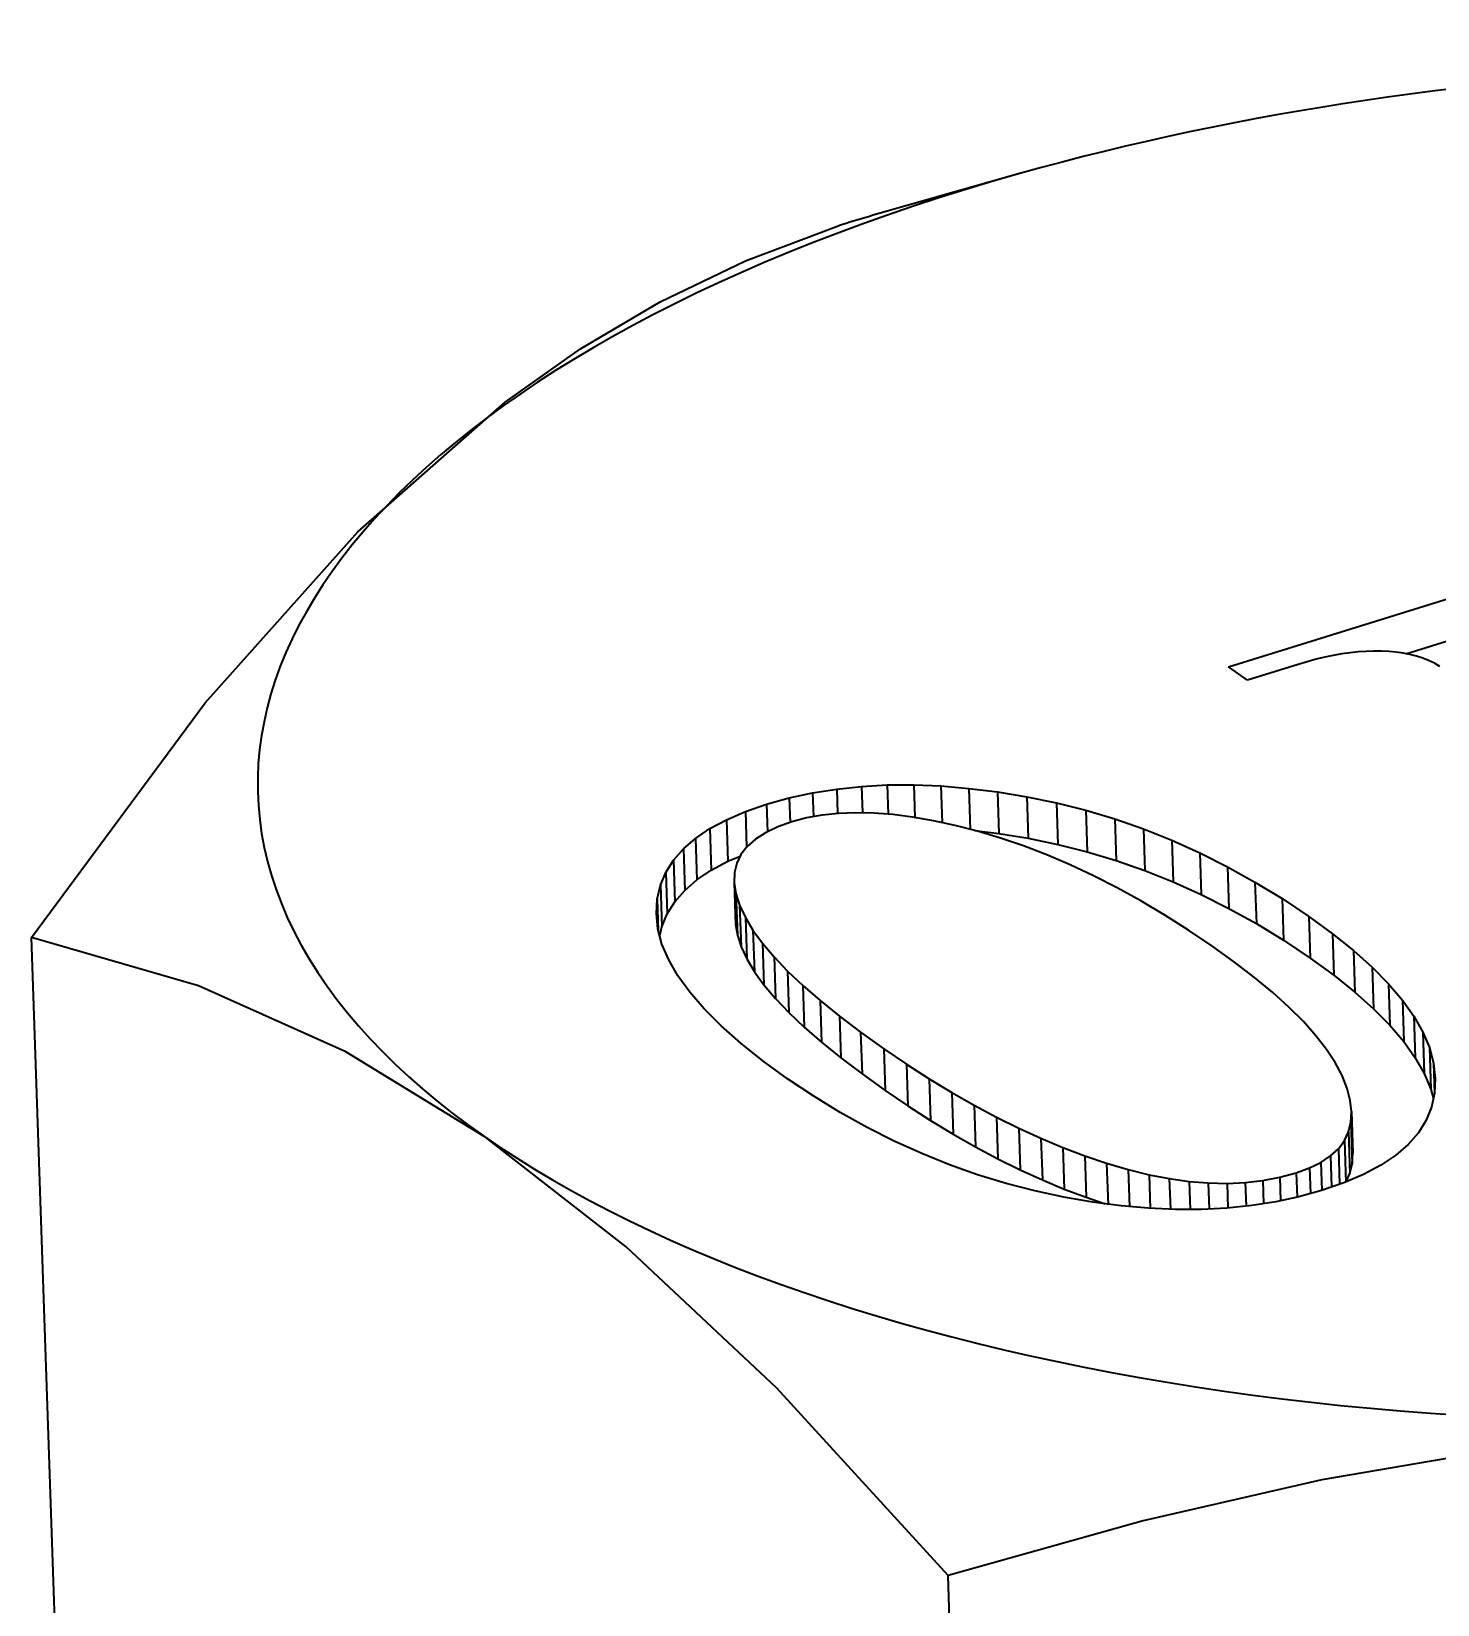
# Model space of a CAD drawing. Header units: millimetres. Extents: x 1333 to 129696, y -57210 to 105899.
# Drawn here: x 57151.803 to 57153.685, y 101171.622 to 101173.729 of the extents above; entities that cross this region are included whole.
import ezdxf

# ---------------------------------------------------------------- set-up
doc = ezdxf.new("R2010")
doc.units = ezdxf.units.MM
doc.header["$LTSCALE"] = 0.5

msp = doc.modelspace()

# ---------------------------------------------------------------- linework, layer by layer
at = {"color": 7, "lineweight": 35, "ltscale": 0.012206}
msp.add_line((57153.1275, 101173.5387), (57153.01, 101173.5056), dxfattribs=at)
at = {"color": 7, "lineweight": 35, "ltscale": 0.051804}
msp.add_line((57153.4055, 101172.8778), (57153.9001, 101173.0318), dxfattribs=at)
at = {"color": 7, "lineweight": 35, "ltscale": 0.014313}
msp.add_line((57153.6429, 101172.8955), (57153.7796, 101172.938), dxfattribs=at)
at = {"color": 7, "lineweight": 35, "ltscale": 0.001232}
msp.add_line((57153.5228, 101172.888), (57153.5109, 101172.8848), dxfattribs=at)
at = {"color": 7, "lineweight": 35, "ltscale": 0.001205}
msp.add_line((57153.5345, 101172.8908), (57153.5228, 101172.888), dxfattribs=at)
at = {"color": 7, "lineweight": 35, "ltscale": 0.001172}
msp.add_line((57153.5459, 101172.8931), (57153.5345, 101172.8908), dxfattribs=at)
at = {"color": 7, "lineweight": 35, "ltscale": 0.001146}
msp.add_line((57153.5572, 101172.8951), (57153.5459, 101172.8931), dxfattribs=at)
at = {"color": 7, "lineweight": 35, "ltscale": 0.001116}
msp.add_line((57153.5683, 101172.8967), (57153.5572, 101172.8951), dxfattribs=at)
at = {"color": 7, "lineweight": 35, "ltscale": 0.001099}
msp.add_line((57153.5792, 101172.8978), (57153.5683, 101172.8967), dxfattribs=at)
at = {"color": 7, "lineweight": 35, "ltscale": 0.001065}
msp.add_line((57153.5898, 101172.8986), (57153.5792, 101172.8978), dxfattribs=at)
at = {"color": 7, "lineweight": 35, "ltscale": 0.00105}
msp.add_line((57153.6003, 101172.899), (57153.5898, 101172.8986), dxfattribs=at)
at = {"color": 7, "lineweight": 35, "ltscale": 0.001025}
msp.add_line((57153.6106, 101172.8989), (57153.6003, 101172.899), dxfattribs=at)
at = {"color": 7, "lineweight": 35, "ltscale": 0.001002}
msp.add_line((57153.6206, 101172.8984), (57153.6106, 101172.8989), dxfattribs=at)
at = {"color": 7, "lineweight": 35, "ltscale": 0.00097484}
msp.add_line((57153.6303, 101172.8975), (57153.6206, 101172.8984), dxfattribs=at)
at = {"color": 7, "lineweight": 35, "ltscale": 0.000943882}
msp.add_line((57153.6396, 101172.8961), (57153.6303, 101172.8975), dxfattribs=at)
at = {"color": 7, "lineweight": 35, "ltscale": 0.000915558}
msp.add_line((57153.6486, 101172.8943), (57153.6396, 101172.8961), dxfattribs=at)
at = {"color": 7, "lineweight": 35, "ltscale": 0.00089583}
msp.add_line((57153.6573, 101172.892), (57153.6486, 101172.8943), dxfattribs=at)
at = {"color": 7, "lineweight": 35, "ltscale": 0.000873384}
msp.add_line((57153.6656, 101172.8893), (57153.6573, 101172.892), dxfattribs=at)
at = {"color": 7, "lineweight": 35, "ltscale": 0.000859968}
msp.add_line((57153.6736, 101172.8862), (57153.6656, 101172.8893), dxfattribs=at)
at = {"color": 7, "lineweight": 35, "ltscale": 0.003107}
msp.add_line((57153.431, 101172.8601), (57153.4055, 101172.8778), dxfattribs=at)
at = {"color": 7, "lineweight": 35, "ltscale": 0.007096}
msp.add_line((57153.4988, 101172.8812), (57153.431, 101172.8601), dxfattribs=at)
at = {"color": 7, "lineweight": 35, "ltscale": 0.001261}
msp.add_line((57153.5109, 101172.8848), (57153.4988, 101172.8812), dxfattribs=at)
at = {"color": 7, "lineweight": 35, "ltscale": 0.000843981}
msp.add_line((57153.6812, 101172.8826), (57153.6736, 101172.8862), dxfattribs=at)
at = {"color": 7, "lineweight": 35, "ltscale": 0.000831662}
msp.add_line((57153.6885, 101172.8785), (57153.6812, 101172.8826), dxfattribs=at)
at = {"color": 7, "lineweight": 35, "ltscale": 0.003435}
msp.add_line((57152.9145, 101172.7178), (57152.9488, 101172.7197), dxfattribs=at)
at = {"color": 7, "lineweight": 35, "ltscale": 0.003534}
msp.add_line((57152.9488, 101172.7197), (57152.9842, 101172.7198), dxfattribs=at)
at = {"color": 7, "lineweight": 35, "ltscale": 0.003925}
msp.add_line((57152.9488, 101172.7197), (57152.9502, 101172.6804), dxfattribs=at)
at = {"color": 7, "lineweight": 35, "ltscale": 0.003641}
msp.add_line((57152.9842, 101172.7198), (57153.0206, 101172.7184), dxfattribs=at)
at = {"color": 7, "lineweight": 35, "ltscale": 0.004379}
msp.add_line((57152.9842, 101172.7198), (57152.9857, 101172.6761), dxfattribs=at)
at = {"color": 7, "lineweight": 35, "ltscale": 0.003149}
msp.add_line((57152.7872, 101172.6939), (57152.8176, 101172.7024), dxfattribs=at)
at = {"color": 7, "lineweight": 35, "ltscale": 0.003204}
msp.add_line((57152.8176, 101172.7024), (57152.8489, 101172.7092), dxfattribs=at)
at = {"color": 7, "lineweight": 35, "ltscale": 0.003302}
msp.add_line((57152.8176, 101172.7024), (57152.8187, 101172.6694), dxfattribs=at)
at = {"color": 7, "lineweight": 35, "ltscale": 0.003275}
msp.add_line((57152.8489, 101172.7092), (57152.8812, 101172.7143), dxfattribs=at)
at = {"color": 7, "lineweight": 35, "ltscale": 0.003205}
msp.add_line((57152.8489, 101172.7092), (57152.85, 101172.6772), dxfattribs=at)
at = {"color": 7, "lineweight": 35, "ltscale": 0.003351}
msp.add_line((57152.8812, 101172.7143), (57152.9145, 101172.7178), dxfattribs=at)
at = {"color": 7, "lineweight": 35, "ltscale": 0.003289}
msp.add_line((57152.8812, 101172.7143), (57152.8823, 101172.6815), dxfattribs=at)
at = {"color": 7, "lineweight": 35, "ltscale": 0.003558}
msp.add_line((57152.9145, 101172.7178), (57152.9158, 101172.6823), dxfattribs=at)
at = {"color": 7, "lineweight": 35, "ltscale": 0.003748}
msp.add_line((57153.0206, 101172.7184), (57153.0579, 101172.7152), dxfattribs=at)
at = {"color": 7, "lineweight": 35, "ltscale": 0.004917}
msp.add_line((57153.0206, 101172.7184), (57153.0222, 101172.6692), dxfattribs=at)
at = {"color": 7, "lineweight": 35, "ltscale": 0.003863}
msp.add_line((57153.0579, 101172.7152), (57153.0962, 101172.7104), dxfattribs=at)
at = {"color": 7, "lineweight": 35, "ltscale": 0.005573}
for p, q in [((57153.0579, 101172.7152), (57153.0598, 101172.6595)), ((57153.1752, 101172.6959), (57153.1772, 101172.6402)), ((57153.2145, 101172.686), (57153.2164, 101172.6303)), ((57152.7114, 101172.6613), (57152.7132, 101172.6056)), ((57152.7336, 101172.6732), (57152.7355, 101172.6175)), ((57153.2533, 101172.6743), (57153.2552, 101172.6186)), ((57153.2917, 101172.6609), (57153.2936, 101172.6052)), ((57152.6921, 101172.6482), (57152.694, 101172.5925)), ((57153.3296, 101172.6457), (57153.3316, 101172.59)), ((57152.6626, 101172.619), (57152.6645, 101172.5633)), ((57152.6758, 101172.6341), (57152.6777, 101172.5784)), ((57153.3672, 101172.6288), (57153.3691, 101172.5731)), ((57152.6523, 101172.6027), (57152.6542, 101172.547)), ((57153.4043, 101172.6101), (57153.4062, 101172.5544)), ((57152.6451, 101172.5854), (57152.647, 101172.5297)), ((57152.7438, 101172.5887), (57152.7458, 101172.533)), ((57152.7461, 101172.5742), (57152.7481, 101172.5185)), ((57153.441, 101172.5897), (57153.443, 101172.534)), ((57152.7511, 101172.5587), (57152.753, 101172.503)), ((57153.4773, 101172.5675), (57153.4792, 101172.5118)), ((57152.7588, 101172.5424), (57152.7607, 101172.4867)), ((57153.5132, 101172.5436), (57153.5151, 101172.4879)), ((57152.769, 101172.5254), (57152.7709, 101172.4697)), ((57153.5447, 101172.5206), (57153.5466, 101172.4649)), ((57152.7818, 101172.5078), (57152.7837, 101172.4521)), ((57152.7972, 101172.4895), (57152.7991, 101172.4338)), ((57153.598, 101172.4756), (57153.5999, 101172.42)), ((57152.8357, 101172.4511), (57152.8377, 101172.3954)), ((57153.6198, 101172.4536), (57153.6217, 101172.3979)), ((57152.8589, 101172.4309), (57152.8609, 101172.3752)), ((57152.8848, 101172.41), (57152.8866, 101172.3543)), ((57153.6537, 101172.4102), (57153.6556, 101172.3545)), ((57152.9131, 101172.3885), (57152.915, 101172.3328)), ((57153.6745, 101172.368), (57153.6764, 101172.3123)), ((57152.9746, 101172.3457), (57152.9765, 101172.29)), ((57153.0049, 101172.3262), (57153.0068, 101172.2705)), ((57153.0351, 101172.3079), (57153.037, 101172.2522)), ((57153.0652, 101172.2908), (57153.0671, 101172.2352)), ((57153.0951, 101172.2749), (57153.097, 101172.2192)), ((57153.1249, 101172.2602), (57153.1268, 101172.2045)), ((57153.5695, 101172.2682), (57153.5714, 101172.2126)), ((57153.1545, 101172.2467), (57153.1564, 101172.191)), ((57153.5608, 101172.2435), (57153.5627, 101172.1878)), ((57153.5663, 101172.2553), (57153.5682, 101172.1996)), ((57153.1839, 101172.2344), (57153.1858, 101172.1787)), ((57153.2133, 101172.2233), (57153.2152, 101172.1676)), ((57153.2424, 101172.2133), (57153.2444, 101172.1577))]:
    msp.add_line(p, q, dxfattribs=at)
at = {"color": 7, "lineweight": 35, "ltscale": 0.003989}
for p, q in [((57153.0962, 101172.7104), (57153.1356, 101172.704)), ((57153.0981, 101172.6548), (57153.1375, 101172.6483))]:
    msp.add_line(p, q, dxfattribs=at)
at = {"color": 7, "lineweight": 35, "ltscale": 0.005572}
for p, q in [((57153.0962, 101172.7104), (57153.0981, 101172.6548)), ((57153.1356, 101172.704), (57153.1375, 101172.6483)), ((57153.573, 101172.498), (57153.5749, 101172.4423)), ((57152.8152, 101172.4706), (57152.8171, 101172.4149)), ((57153.6384, 101172.4317), (57153.6402, 101172.3761)), ((57153.6658, 101172.3889), (57153.6677, 101172.3333)), ((57152.9441, 101172.3664), (57152.946, 101172.3107)), ((57153.5702, 101172.2823), (57153.5721, 101172.2266))]:
    msp.add_line(p, q, dxfattribs=at)
at = {"color": 7, "lineweight": 35, "ltscale": 0.004044}
msp.add_line((57153.1356, 101172.704), (57153.1752, 101172.6959), dxfattribs=at)
at = {"color": 7, "lineweight": 35, "ltscale": 0.002751}
msp.add_line((57152.7336, 101172.6732), (57152.7589, 101172.6841), dxfattribs=at)
at = {"color": 7, "lineweight": 35, "ltscale": 0.002997}
msp.add_line((57152.7589, 101172.6841), (57152.7872, 101172.6939), dxfattribs=at)
at = {"color": 7, "lineweight": 35, "ltscale": 0.004774}
msp.add_line((57152.7589, 101172.6841), (57152.7605, 101172.6364), dxfattribs=at)
at = {"color": 7, "lineweight": 35, "ltscale": 0.0037}
msp.add_line((57152.7872, 101172.6939), (57152.7885, 101172.657), dxfattribs=at)
at = {"color": 7, "lineweight": 35, "ltscale": 0.002109}
msp.add_line((57152.8615, 101172.6792), (57152.8407, 101172.6755), dxfattribs=at)
at = {"color": 7, "lineweight": 35, "ltscale": 0.002203}
msp.add_line((57152.8834, 101172.6816), (57152.8615, 101172.6792), dxfattribs=at)
at = {"color": 7, "lineweight": 35, "ltscale": 0.002309}
msp.add_line((57152.9065, 101172.6825), (57152.8834, 101172.6816), dxfattribs=at)
at = {"color": 7, "lineweight": 35, "ltscale": 0.002424}
msp.add_line((57152.9307, 101172.6819), (57152.9065, 101172.6825), dxfattribs=at)
at = {"color": 7, "lineweight": 35, "ltscale": 0.002553}
msp.add_line((57152.9562, 101172.68), (57152.9307, 101172.6819), dxfattribs=at)
at = {"color": 7, "lineweight": 35, "ltscale": 0.002683}
msp.add_line((57152.9828, 101172.6766), (57152.9562, 101172.68), dxfattribs=at)
at = {"color": 7, "lineweight": 35, "ltscale": 0.004047}
msp.add_line((57153.1752, 101172.6959), (57153.2145, 101172.686), dxfattribs=at)
at = {"color": 7, "lineweight": 35, "ltscale": 0.004053}
for p, q in [((57153.2145, 101172.686), (57153.2533, 101172.6743)), ((57153.2164, 101172.6303), (57153.2552, 101172.6186))]:
    msp.add_line(p, q, dxfattribs=at)
at = {"color": 7, "lineweight": 35, "ltscale": 0.002328}
for p, q in [((57152.6921, 101172.6482), (57152.7114, 101172.6613)), ((57152.694, 101172.5925), (57152.7132, 101172.6056))]:
    msp.add_line(p, q, dxfattribs=at)
at = {"color": 7, "lineweight": 35, "ltscale": 0.002529}
for p, q in [((57152.7114, 101172.6613), (57152.7336, 101172.6732)), ((57152.7132, 101172.6056), (57152.7355, 101172.6175))]:
    msp.add_line(p, q, dxfattribs=at)
at = {"color": 7, "lineweight": 35, "ltscale": 0.001806}
msp.add_line((57152.8022, 101172.6635), (57152.7859, 101172.6557), dxfattribs=at)
at = {"color": 7, "lineweight": 35, "ltscale": 0.002022}
msp.add_line((57152.8212, 101172.6703), (57152.8022, 101172.6635), dxfattribs=at)
at = {"color": 7, "lineweight": 35, "ltscale": 0.002021}
msp.add_line((57152.8407, 101172.6755), (57152.8212, 101172.6703), dxfattribs=at)
at = {"color": 7, "lineweight": 35, "ltscale": 0.002819}
msp.add_line((57153.0105, 101172.6717), (57152.9828, 101172.6766), dxfattribs=at)
at = {"color": 7, "lineweight": 35, "ltscale": 0.00296}
msp.add_line((57153.0395, 101172.6655), (57153.0105, 101172.6717), dxfattribs=at)
at = {"color": 7, "lineweight": 35, "ltscale": 0.003111}
msp.add_line((57153.0696, 101172.6578), (57153.0395, 101172.6655), dxfattribs=at)
at = {"color": 7, "lineweight": 35, "ltscale": 0.003266}
for p, q in [((57153.0657, 101172.6588), (57153.0981, 101172.6548)), ((57153.4964, 101172.2004), (57153.4975, 101172.1678))]:
    msp.add_line(p, q, dxfattribs=at)
at = {"color": 7, "lineweight": 35, "ltscale": 0.003208}
msp.add_line((57153.1004, 101172.6487), (57153.0696, 101172.6578), dxfattribs=at)
at = {"color": 7, "lineweight": 35, "ltscale": 0.004067}
for p, q in [((57153.2533, 101172.6743), (57153.2917, 101172.6609)), ((57153.2552, 101172.6186), (57153.2936, 101172.6052))]:
    msp.add_line(p, q, dxfattribs=at)
at = {"color": 7, "lineweight": 35, "ltscale": 0.004088}
for p, q in [((57153.2917, 101172.6609), (57153.3296, 101172.6457)), ((57152.8154, 101172.3263), (57152.7823, 101172.3503))]:
    msp.add_line(p, q, dxfattribs=at)
at = {"color": 7, "lineweight": 35, "ltscale": 0.002151}
for p, q in [((57152.6758, 101172.6341), (57152.6921, 101172.6482)), ((57152.6777, 101172.5784), (57152.694, 101172.5925))]:
    msp.add_line(p, q, dxfattribs=at)
at = {"color": 7, "lineweight": 35, "ltscale": 0.001356}
msp.add_line((57152.7612, 101172.6373), (57152.7529, 101172.6266), dxfattribs=at)
at = {"color": 7, "lineweight": 35, "ltscale": 0.001466}
msp.add_line((57152.7722, 101172.647), (57152.7612, 101172.6373), dxfattribs=at)
at = {"color": 7, "lineweight": 35, "ltscale": 0.001623}
msp.add_line((57152.7859, 101172.6557), (57152.7722, 101172.647), dxfattribs=at)
at = {"color": 7, "lineweight": 35, "ltscale": 0.003268}
msp.add_line((57153.1313, 101172.6382), (57153.1004, 101172.6487), dxfattribs=at)
at = {"color": 7, "lineweight": 35, "ltscale": 0.003327}
msp.add_line((57153.1624, 101172.6263), (57153.1313, 101172.6382), dxfattribs=at)
at = {"color": 7, "lineweight": 35, "ltscale": 0.00405}
msp.add_line((57153.1375, 101172.6483), (57153.1772, 101172.6402), dxfattribs=at)
at = {"color": 7, "lineweight": 35, "ltscale": 0.004041}
for p, q in [((57153.1772, 101172.6402), (57153.2164, 101172.6303)), ((57152.9949, 101172.2261), (57152.9581, 101172.2428))]:
    msp.add_line(p, q, dxfattribs=at)
at = {"color": 7, "lineweight": 35, "ltscale": 0.004123}
msp.add_line((57153.3296, 101172.6457), (57153.3672, 101172.6288), dxfattribs=at)
at = {"color": 7, "lineweight": 35, "ltscale": 0.001922}
for p, q in [((57152.6523, 101172.6027), (57152.6626, 101172.619)), ((57152.6542, 101172.547), (57152.6645, 101172.5633))]:
    msp.add_line(p, q, dxfattribs=at)
at = {"color": 7, "lineweight": 35, "ltscale": 0.002014}
for p, q in [((57152.6626, 101172.619), (57152.6758, 101172.6341)), ((57152.6645, 101172.5633), (57152.6777, 101172.5784))]:
    msp.add_line(p, q, dxfattribs=at)
at = {"color": 7, "lineweight": 35, "ltscale": 0.001781}
msp.add_line((57152.7355, 101172.6175), (57152.7519, 101172.6246), dxfattribs=at)
at = {"color": 7, "lineweight": 35, "ltscale": 0.001296}
msp.add_line((57152.7472, 101172.6149), (57152.7442, 101172.6023), dxfattribs=at)
at = {"color": 7, "lineweight": 35, "ltscale": 0.001295}
msp.add_line((57152.7529, 101172.6266), (57152.7472, 101172.6149), dxfattribs=at)
at = {"color": 7, "lineweight": 35, "ltscale": 0.003397}
msp.add_line((57153.1937, 101172.6129), (57153.1624, 101172.6263), dxfattribs=at)
at = {"color": 7, "lineweight": 35, "ltscale": 0.004154}
for p, q in [((57153.3672, 101172.6288), (57153.4043, 101172.6101)), ((57153.3691, 101172.5731), (57153.4062, 101172.5544))]:
    msp.add_line(p, q, dxfattribs=at)
at = {"color": 7, "lineweight": 35, "ltscale": 0.001876}
for p, q in [((57152.6451, 101172.5854), (57152.6523, 101172.6027)), ((57152.647, 101172.5297), (57152.6542, 101172.547))]:
    msp.add_line(p, q, dxfattribs=at)
at = {"color": 7, "lineweight": 35, "ltscale": 0.001359}
msp.add_line((57152.7442, 101172.6023), (57152.7438, 101172.5887), dxfattribs=at)
at = {"color": 7, "lineweight": 35, "ltscale": 0.003471}
msp.add_line((57153.2251, 101172.5982), (57153.1937, 101172.6129), dxfattribs=at)
at = {"color": 7, "lineweight": 35, "ltscale": 0.003544}
msp.add_line((57153.2566, 101172.5821), (57153.2251, 101172.5982), dxfattribs=at)
at = {"color": 7, "lineweight": 35, "ltscale": 0.004094}
msp.add_line((57153.2936, 101172.6052), (57153.3316, 101172.59), dxfattribs=at)
at = {"color": 7, "lineweight": 35, "ltscale": 0.004199}
msp.add_line((57153.4043, 101172.6101), (57153.441, 101172.5897), dxfattribs=at)
at = {"color": 7, "lineweight": 35, "ltscale": 0.001887}
msp.add_line((57152.6409, 101172.567), (57152.6451, 101172.5854), dxfattribs=at)
at = {"color": 7, "lineweight": 35, "ltscale": 0.001473}
for p, q in [((57152.7438, 101172.5887), (57152.7461, 101172.5742)), ((57152.7458, 101172.533), (57152.7481, 101172.5185))]:
    msp.add_line(p, q, dxfattribs=at)
at = {"color": 7, "lineweight": 35, "ltscale": 0.001631}
msp.add_line((57152.7461, 101172.5742), (57152.7511, 101172.5587), dxfattribs=at)
at = {"color": 7, "lineweight": 35, "ltscale": 0.003626}
msp.add_line((57153.2884, 101172.5645), (57153.2566, 101172.5821), dxfattribs=at)
at = {"color": 7, "lineweight": 35, "ltscale": 0.004117}
msp.add_line((57153.3316, 101172.59), (57153.3691, 101172.5731), dxfattribs=at)
at = {"color": 7, "lineweight": 35, "ltscale": 0.004256}
msp.add_line((57153.441, 101172.5897), (57153.4773, 101172.5675), dxfattribs=at)
at = {"color": 7, "lineweight": 35, "ltscale": 0.001952}
msp.add_line((57152.6397, 101172.5475), (57152.6409, 101172.567), dxfattribs=at)
at = {"color": 7, "lineweight": 35, "ltscale": 0.004195}
msp.add_line((57152.6409, 101172.567), (57152.6423, 101172.5251), dxfattribs=at)
at = {"color": 7, "lineweight": 35, "ltscale": 0.001801}
for p, q in [((57152.7511, 101172.5587), (57152.7588, 101172.5424)), ((57152.753, 101172.503), (57152.7607, 101172.4867))]:
    msp.add_line(p, q, dxfattribs=at)
at = {"color": 7, "lineweight": 35, "ltscale": 0.003712}
msp.add_line((57153.3203, 101172.5456), (57153.2884, 101172.5645), dxfattribs=at)
at = {"color": 7, "lineweight": 35, "ltscale": 0.004205}
msp.add_line((57153.4062, 101172.5544), (57153.443, 101172.534), dxfattribs=at)
at = {"color": 7, "lineweight": 35, "ltscale": 0.004314}
for p, q in [((57153.4773, 101172.5675), (57153.5132, 101172.5436)), ((57153.4792, 101172.5118), (57153.5151, 101172.4879))]:
    msp.add_line(p, q, dxfattribs=at)
at = {"color": 7, "lineweight": 35, "ltscale": 0.002032}
msp.add_line((57152.6418, 101172.5273), (57152.6397, 101172.5475), dxfattribs=at)
at = {"color": 7, "lineweight": 35, "ltscale": 0.001227}
msp.add_line((57152.6443, 101172.5177), (57152.647, 101172.5297), dxfattribs=at)
at = {"color": 7, "lineweight": 35, "ltscale": 0.001979}
for p, q in [((57152.7588, 101172.5424), (57152.769, 101172.5254)), ((57152.7607, 101172.4867), (57152.7709, 101172.4697)), ((57153.6825, 101172.3268), (57153.6816, 101172.307))]:
    msp.add_line(p, q, dxfattribs=at)
at = {"color": 7, "lineweight": 35, "ltscale": 0.003791}
for p, q in [((57153.3523, 101172.5252), (57153.3203, 101172.5456)), ((57152.7823, 101172.3503), (57152.7526, 101172.3739))]:
    msp.add_line(p, q, dxfattribs=at)
at = {"color": 7, "lineweight": 35, "ltscale": 0.00425}
msp.add_line((57153.443, 101172.534), (57153.4792, 101172.5118), dxfattribs=at)
at = {"color": 7, "lineweight": 35, "ltscale": 0.003895}
for p, q in [((57153.5132, 101172.5436), (57153.5447, 101172.5206)), ((57153.5151, 101172.4879), (57153.5466, 101172.4649))]:
    msp.add_line(p, q, dxfattribs=at)
at = {"color": 7, "lineweight": 35, "ltscale": 0.113326}
for p, q in [((57151.8419, 101171.3827), (57151.8031, 101172.5153)), ((57153.069, 101170.5287), (57153.0302, 101171.6613))]:
    msp.add_line(p, q, dxfattribs=at)
at = {"color": 7, "lineweight": 35, "ltscale": 0.002135}
msp.add_line((57152.6472, 101172.5067), (57152.6418, 101172.5273), dxfattribs=at)
at = {"color": 7, "lineweight": 35, "ltscale": 0.001629}
msp.add_line((57152.7481, 101172.5185), (57152.753, 101172.503), dxfattribs=at)
at = {"color": 7, "lineweight": 35, "ltscale": 0.002178}
for p, q in [((57152.769, 101172.5254), (57152.7818, 101172.5078)), ((57152.7709, 101172.4697), (57152.7837, 101172.4521))]:
    msp.add_line(p, q, dxfattribs=at)
at = {"color": 7, "lineweight": 35, "ltscale": 0.003888}
msp.add_line((57153.3845, 101172.5035), (57153.3523, 101172.5252), dxfattribs=at)
at = {"color": 7, "lineweight": 35, "ltscale": 0.003621}
for p, q in [((57153.5447, 101172.5206), (57153.573, 101172.498)), ((57153.5466, 101172.4649), (57153.5749, 101172.4423))]:
    msp.add_line(p, q, dxfattribs=at)
at = {"color": 7, "lineweight": 35, "ltscale": 0.002289}
msp.add_line((57152.6562, 101172.4856), (57152.6472, 101172.5067), dxfattribs=at)
at = {"color": 7, "lineweight": 35, "ltscale": 0.002388}
for p, q in [((57152.7818, 101172.5078), (57152.7972, 101172.4895)), ((57152.7837, 101172.4521), (57152.7991, 101172.4338))]:
    msp.add_line(p, q, dxfattribs=at)
at = {"color": 7, "lineweight": 35, "ltscale": 0.002611}
msp.add_line((57152.7972, 101172.4895), (57152.8152, 101172.4706), dxfattribs=at)
at = {"color": 7, "lineweight": 35, "ltscale": 0.003607}
msp.add_line((57153.4138, 101172.4824), (57153.3845, 101172.5035), dxfattribs=at)
at = {"color": 7, "lineweight": 35, "ltscale": 0.003355}
msp.add_line((57153.573, 101172.498), (57153.598, 101172.4756), dxfattribs=at)
at = {"color": 7, "lineweight": 35, "ltscale": 0.00248}
msp.add_line((57152.6686, 101172.4641), (57152.6562, 101172.4856), dxfattribs=at)
at = {"color": 7, "lineweight": 35, "ltscale": 0.002838}
msp.add_line((57152.8152, 101172.4706), (57152.8357, 101172.4511), dxfattribs=at)
at = {"color": 7, "lineweight": 35, "ltscale": 0.003379}
msp.add_line((57153.4406, 101172.4618), (57153.4138, 101172.4824), dxfattribs=at)
at = {"color": 7, "lineweight": 35, "ltscale": 0.003103}
for p, q in [((57153.598, 101172.4756), (57153.6198, 101172.4536)), ((57153.5999, 101172.42), (57153.6217, 101172.3979))]:
    msp.add_line(p, q, dxfattribs=at)
at = {"color": 7, "lineweight": 35, "ltscale": 0.002702}
msp.add_line((57152.6844, 101172.4422), (57152.6686, 101172.4641), dxfattribs=at)
at = {"color": 7, "lineweight": 35, "ltscale": 0.003075}
for p, q in [((57152.8357, 101172.4511), (57152.8589, 101172.4309)), ((57152.8377, 101172.3954), (57152.8609, 101172.3752))]:
    msp.add_line(p, q, dxfattribs=at)
at = {"color": 7, "lineweight": 35, "ltscale": 0.003156}
msp.add_line((57153.4649, 101172.4417), (57153.4406, 101172.4618), dxfattribs=at)
at = {"color": 7, "lineweight": 35, "ltscale": 0.002864}
msp.add_line((57153.6198, 101172.4536), (57153.6384, 101172.4317), dxfattribs=at)
at = {"color": 7, "lineweight": 35, "ltscale": 0.002951}
msp.add_line((57152.7037, 101172.4199), (57152.6844, 101172.4422), dxfattribs=at)
at = {"color": 7, "lineweight": 35, "ltscale": 0.00261}
msp.add_line((57152.7991, 101172.4338), (57152.8171, 101172.4149), dxfattribs=at)
at = {"color": 7, "lineweight": 35, "ltscale": 0.003319}
msp.add_line((57152.8589, 101172.4309), (57152.8848, 101172.41), dxfattribs=at)
at = {"color": 7, "lineweight": 35, "ltscale": 0.002931}
msp.add_line((57153.4866, 101172.422), (57153.4649, 101172.4417), dxfattribs=at)
at = {"color": 7, "lineweight": 35, "ltscale": 0.003356}
msp.add_line((57153.5749, 101172.4423), (57153.5999, 101172.42), dxfattribs=at)
at = {"color": 7, "lineweight": 35, "ltscale": 0.002642}
msp.add_line((57153.6384, 101172.4317), (57153.6537, 101172.4102), dxfattribs=at)
at = {"color": 7, "lineweight": 35, "ltscale": 0.003219}
msp.add_line((57152.7264, 101172.3971), (57152.7037, 101172.4199), dxfattribs=at)
at = {"color": 7, "lineweight": 35, "ltscale": 0.002842}
msp.add_line((57152.8171, 101172.4149), (57152.8377, 101172.3954), dxfattribs=at)
at = {"color": 7, "lineweight": 35, "ltscale": 0.00356}
for p, q in [((57152.8848, 101172.41), (57152.9131, 101172.3885)), ((57152.8866, 101172.3543), (57152.915, 101172.3328))]:
    msp.add_line(p, q, dxfattribs=at)
at = {"color": 7, "lineweight": 35, "ltscale": 0.002723}
msp.add_line((57153.5059, 101172.4028), (57153.4866, 101172.422), dxfattribs=at)
at = {"color": 7, "lineweight": 35, "ltscale": 0.002446}
for p, q in [((57153.6537, 101172.4102), (57153.6658, 101172.3889)), ((57153.6556, 101172.3545), (57153.6677, 101172.3333))]:
    msp.add_line(p, q, dxfattribs=at)
at = {"color": 7, "lineweight": 35, "ltscale": 0.003496}
msp.add_line((57152.7526, 101172.3739), (57152.7264, 101172.3971), dxfattribs=at)
at = {"color": 7, "lineweight": 35, "ltscale": 0.003805}
for p, q in [((57152.9131, 101172.3885), (57152.9441, 101172.3664)), ((57152.915, 101172.3328), (57152.946, 101172.3107))]:
    msp.add_line(p, q, dxfattribs=at)
at = {"color": 7, "lineweight": 35, "ltscale": 0.00251}
msp.add_line((57153.5226, 101172.384), (57153.5059, 101172.4028), dxfattribs=at)
at = {"color": 7, "lineweight": 35, "ltscale": 0.002318}
msp.add_line((57153.5368, 101172.3657), (57153.5226, 101172.384), dxfattribs=at)
at = {"color": 7, "lineweight": 35, "ltscale": 0.002863}
msp.add_line((57153.6217, 101172.3979), (57153.6402, 101172.3761), dxfattribs=at)
at = {"color": 7, "lineweight": 35, "ltscale": 0.002275}
for p, q in [((57153.6658, 101172.3889), (57153.6745, 101172.368)), ((57153.6677, 101172.3333), (57153.6764, 101172.3123))]:
    msp.add_line(p, q, dxfattribs=at)
at = {"color": 7, "lineweight": 35, "ltscale": 0.003314}
msp.add_line((57152.8609, 101172.3752), (57152.8866, 101172.3543), dxfattribs=at)
at = {"color": 7, "lineweight": 35, "ltscale": 0.003686}
msp.add_line((57152.9441, 101172.3664), (57152.9746, 101172.3457), dxfattribs=at)
at = {"color": 7, "lineweight": 35, "ltscale": 0.002132}
msp.add_line((57153.5484, 101172.3479), (57153.5368, 101172.3657), dxfattribs=at)
at = {"color": 7, "lineweight": 35, "ltscale": 0.002643}
msp.add_line((57153.6402, 101172.3761), (57153.6556, 101172.3545), dxfattribs=at)
at = {"color": 7, "lineweight": 35, "ltscale": 0.002147}
msp.add_line((57153.6745, 101172.368), (57153.6802, 101172.3472), dxfattribs=at)
at = {"color": 7, "lineweight": 35, "ltscale": 0.003605}
for p, q in [((57152.9746, 101172.3457), (57153.0049, 101172.3262)), ((57152.9765, 101172.29), (57153.0068, 101172.2705))]:
    msp.add_line(p, q, dxfattribs=at)
at = {"color": 7, "lineweight": 35, "ltscale": 0.001969}
msp.add_line((57153.5577, 101172.3305), (57153.5484, 101172.3479), dxfattribs=at)
at = {"color": 7, "lineweight": 35, "ltscale": 0.002056}
msp.add_line((57153.6802, 101172.3472), (57153.6825, 101172.3268), dxfattribs=at)
at = {"color": 7, "lineweight": 35, "ltscale": 0.004072}
msp.add_line((57153.6802, 101172.3472), (57153.6816, 101172.3065), dxfattribs=at)
at = {"color": 7, "lineweight": 35, "ltscale": 0.004213}
msp.add_line((57152.8504, 101172.3029), (57152.8154, 101172.3263), dxfattribs=at)
at = {"color": 7, "lineweight": 35, "ltscale": 0.003532}
for p, q in [((57153.0049, 101172.3262), (57153.0351, 101172.3079)), ((57153.0068, 101172.2705), (57153.037, 101172.2522))]:
    msp.add_line(p, q, dxfattribs=at)
at = {"color": 7, "lineweight": 35, "ltscale": 0.00182}
msp.add_line((57153.5643, 101172.3135), (57153.5577, 101172.3305), dxfattribs=at)
at = {"color": 7, "lineweight": 35, "ltscale": 0.004158}
msp.add_line((57152.8859, 101172.2812), (57152.8504, 101172.3029), dxfattribs=at)
at = {"color": 7, "lineweight": 35, "ltscale": 0.003687}
msp.add_line((57152.946, 101172.3107), (57152.9765, 101172.29), dxfattribs=at)
at = {"color": 7, "lineweight": 35, "ltscale": 0.003455}
msp.add_line((57153.0351, 101172.3079), (57153.0652, 101172.2908), dxfattribs=at)
at = {"color": 7, "lineweight": 35, "ltscale": 0.00167}
msp.add_line((57153.5685, 101172.2974), (57153.5643, 101172.3135), dxfattribs=at)
at = {"color": 7, "lineweight": 35, "ltscale": 0.001345}
msp.add_line((57153.6764, 101172.3123), (57153.68, 101172.2993), dxfattribs=at)
at = {"color": 7, "lineweight": 35, "ltscale": 0.001914}
msp.add_line((57153.6816, 101172.307), (57153.6776, 101172.2883), dxfattribs=at)
at = {"color": 7, "lineweight": 35, "ltscale": 0.004116}
msp.add_line((57152.9218, 101172.2612), (57152.8859, 101172.2812), dxfattribs=at)
at = {"color": 7, "lineweight": 35, "ltscale": 0.003387}
for p, q in [((57153.0652, 101172.2908), (57153.0951, 101172.2749)), ((57153.0671, 101172.2352), (57153.097, 101172.2192))]:
    msp.add_line(p, q, dxfattribs=at)
at = {"color": 7, "lineweight": 35, "ltscale": 0.001519}
msp.add_line((57153.5702, 101172.2823), (57153.5685, 101172.2974), dxfattribs=at)
at = {"color": 7, "lineweight": 35, "ltscale": 0.001402}
msp.add_line((57153.5695, 101172.2682), (57153.5702, 101172.2823), dxfattribs=at)
at = {"color": 7, "lineweight": 35, "ltscale": 0.001909}
msp.add_line((57153.6776, 101172.2883), (57153.6703, 101172.2707), dxfattribs=at)
at = {"color": 7, "lineweight": 35, "ltscale": 0.00407}
msp.add_line((57152.9581, 101172.2428), (57152.9218, 101172.2612), dxfattribs=at)
at = {"color": 7, "lineweight": 35, "ltscale": 0.003322}
msp.add_line((57153.0951, 101172.2749), (57153.1249, 101172.2602), dxfattribs=at)
at = {"color": 7, "lineweight": 35, "ltscale": 0.003254}
for p, q in [((57153.1249, 101172.2602), (57153.1545, 101172.2467)), ((57153.1268, 101172.2045), (57153.1564, 101172.191))]:
    msp.add_line(p, q, dxfattribs=at)
at = {"color": 7, "lineweight": 35, "ltscale": 0.001332}
for p, q in [((57153.5663, 101172.2553), (57153.5695, 101172.2682)), ((57153.5682, 101172.1996), (57153.5714, 101172.2126))]:
    msp.add_line(p, q, dxfattribs=at)
at = {"color": 7, "lineweight": 35, "ltscale": 0.00196}
msp.add_line((57153.6703, 101172.2707), (57153.6599, 101172.2541), dxfattribs=at)
at = {"color": 7, "lineweight": 35, "ltscale": 0.00346}
msp.add_line((57153.037, 101172.2522), (57153.0671, 101172.2352), dxfattribs=at)
at = {"color": 7, "lineweight": 35, "ltscale": 0.003195}
for p, q in [((57153.1545, 101172.2467), (57153.1839, 101172.2344)), ((57153.1564, 101172.191), (57153.1858, 101172.1787))]:
    msp.add_line(p, q, dxfattribs=at)
at = {"color": 7, "lineweight": 35, "ltscale": 0.001342}
msp.add_line((57153.5528, 101172.2327), (57153.5608, 101172.2435), dxfattribs=at)
at = {"color": 7, "lineweight": 35, "ltscale": 0.001309}
for p, q in [((57153.5608, 101172.2435), (57153.5663, 101172.2553)), ((57153.5627, 101172.1878), (57153.5682, 101172.1996))]:
    msp.add_line(p, q, dxfattribs=at)
at = {"color": 7, "lineweight": 35, "ltscale": 0.002216}
msp.add_line((57153.6463, 101172.2385), (57153.6295, 101172.2241), dxfattribs=at)
at = {"color": 7, "lineweight": 35, "ltscale": 0.002065}
msp.add_line((57153.6599, 101172.2541), (57153.6463, 101172.2385), dxfattribs=at)
at = {"color": 7, "lineweight": 35, "ltscale": 0.004009}
msp.add_line((57153.0321, 101172.2111), (57152.9949, 101172.2261), dxfattribs=at)
at = {"color": 7, "lineweight": 35, "ltscale": 0.003316}
msp.add_line((57153.097, 101172.2192), (57153.1268, 101172.2045), dxfattribs=at)
at = {"color": 7, "lineweight": 35, "ltscale": 0.00314}
for p, q in [((57153.1839, 101172.2344), (57153.2133, 101172.2233)), ((57153.1858, 101172.1787), (57153.2152, 101172.1676))]:
    msp.add_line(p, q, dxfattribs=at)
at = {"color": 7, "lineweight": 35, "ltscale": 0.003076}
msp.add_line((57153.2133, 101172.2233), (57153.2424, 101172.2133), dxfattribs=at)
at = {"color": 7, "lineweight": 35, "ltscale": 0.001707}
msp.add_line((57153.5141, 101172.2069), (57153.5294, 101172.2144), dxfattribs=at)
at = {"color": 7, "lineweight": 35, "ltscale": 0.001549}
msp.add_line((57153.5294, 101172.2144), (57153.5423, 101172.223), dxfattribs=at)
at = {"color": 7, "lineweight": 35, "ltscale": 0.003751}
msp.add_line((57153.5294, 101172.2144), (57153.5307, 101172.1769), dxfattribs=at)
at = {"color": 7, "lineweight": 35, "ltscale": 0.001429}
msp.add_line((57153.5423, 101172.223), (57153.5528, 101172.2327), dxfattribs=at)
at = {"color": 7, "lineweight": 35, "ltscale": 0.004161}
msp.add_line((57153.5423, 101172.223), (57153.5437, 101172.1814), dxfattribs=at)
at = {"color": 7, "lineweight": 35, "ltscale": 0.004761}
msp.add_line((57153.5528, 101172.2327), (57153.5544, 101172.1851), dxfattribs=at)
at = {"color": 7, "lineweight": 35, "ltscale": 0.001403}
msp.add_line((57153.5714, 101172.2126), (57153.5721, 101172.2266), dxfattribs=at)
at = {"color": 7, "lineweight": 35, "ltscale": 0.00241}
msp.add_line((57153.6295, 101172.2241), (57153.6095, 101172.2107), dxfattribs=at)
at = {"color": 7, "lineweight": 35, "ltscale": 0.003995}
msp.add_line((57153.0697, 101172.1977), (57153.0321, 101172.2111), dxfattribs=at)
at = {"color": 7, "lineweight": 35, "ltscale": 0.003983}
msp.add_line((57153.1078, 101172.1861), (57153.0697, 101172.1977), dxfattribs=at)
at = {"color": 7, "lineweight": 35, "ltscale": 0.002999}
msp.add_line((57153.2424, 101172.2133), (57153.2712, 101172.2048), dxfattribs=at)
at = {"color": 7, "lineweight": 35, "ltscale": 0.002886}
msp.add_line((57153.2712, 101172.2048), (57153.2992, 101172.1979), dxfattribs=at)
at = {"color": 7, "lineweight": 35, "ltscale": 0.004966}
msp.add_line((57153.2712, 101172.2048), (57153.2729, 101172.1552), dxfattribs=at)
at = {"color": 7, "lineweight": 35, "ltscale": 0.002773}
msp.add_line((57153.2992, 101172.1979), (57153.3264, 101172.1926), dxfattribs=at)
at = {"color": 7, "lineweight": 35, "ltscale": 0.004513}
msp.add_line((57153.2992, 101172.1979), (57153.3007, 101172.1528), dxfattribs=at)
at = {"color": 7, "lineweight": 35, "ltscale": 0.002675}
msp.add_line((57153.3264, 101172.1926), (57153.3529, 101172.1889), dxfattribs=at)
at = {"color": 7, "lineweight": 35, "ltscale": 0.004103}
msp.add_line((57153.3264, 101172.1926), (57153.3278, 101172.1516), dxfattribs=at)
at = {"color": 7, "lineweight": 35, "ltscale": 0.002317}
msp.add_line((57153.4515, 101172.1901), (57153.4743, 101172.1945), dxfattribs=at)
at = {"color": 7, "lineweight": 35, "ltscale": 0.002288}
msp.add_line((57153.4743, 101172.1945), (57153.4964, 101172.2004), dxfattribs=at)
at = {"color": 7, "lineweight": 35, "ltscale": 0.00315}
msp.add_line((57153.4743, 101172.1945), (57153.4754, 101172.163), dxfattribs=at)
at = {"color": 7, "lineweight": 35, "ltscale": 0.001884}
msp.add_line((57153.4964, 101172.2004), (57153.5141, 101172.2069), dxfattribs=at)
at = {"color": 7, "lineweight": 35, "ltscale": 0.00343}
msp.add_line((57153.5141, 101172.2069), (57153.5153, 101172.1726), dxfattribs=at)
at = {"color": 7, "lineweight": 35, "ltscale": 0.002868}
msp.add_line((57153.5863, 101172.1983), (57153.5599, 101172.187), dxfattribs=at)
at = {"color": 7, "lineweight": 35, "ltscale": 0.002628}
msp.add_line((57153.6095, 101172.2107), (57153.5863, 101172.1983), dxfattribs=at)
at = {"color": 7, "lineweight": 35, "ltscale": 0.003985}
msp.add_line((57153.1464, 101172.1761), (57153.1078, 101172.1861), dxfattribs=at)
at = {"color": 7, "lineweight": 35, "ltscale": 0.003982}
msp.add_line((57153.1854, 101172.1678), (57153.1464, 101172.1761), dxfattribs=at)
at = {"color": 7, "lineweight": 35, "ltscale": 0.002584}
msp.add_line((57153.3529, 101172.1889), (57153.3786, 101172.1868), dxfattribs=at)
at = {"color": 7, "lineweight": 35, "ltscale": 0.003759}
msp.add_line((57153.3529, 101172.1889), (57153.3542, 101172.1513), dxfattribs=at)
at = {"color": 7, "lineweight": 35, "ltscale": 0.002503}
msp.add_line((57153.3786, 101172.1868), (57153.4037, 101172.1863), dxfattribs=at)
at = {"color": 7, "lineweight": 35, "ltscale": 0.003495}
msp.add_line((57153.3786, 101172.1868), (57153.3799, 101172.1519), dxfattribs=at)
at = {"color": 7, "lineweight": 35, "ltscale": 0.002432}
msp.add_line((57153.4037, 101172.1863), (57153.428, 101172.1874), dxfattribs=at)
at = {"color": 7, "lineweight": 35, "ltscale": 0.003312}
msp.add_line((57153.4037, 101172.1863), (57153.4048, 101172.1532), dxfattribs=at)
at = {"color": 7, "lineweight": 35, "ltscale": 0.002372}
msp.add_line((57153.428, 101172.1874), (57153.4515, 101172.1901), dxfattribs=at)
at = {"color": 7, "lineweight": 35, "ltscale": 0.003173}
msp.add_line((57153.428, 101172.1874), (57153.4291, 101172.1557), dxfattribs=at)
at = {"color": 7, "lineweight": 35, "ltscale": 0.003116}
msp.add_line((57153.4515, 101172.1901), (57153.4526, 101172.159), dxfattribs=at)
at = {"color": 7, "lineweight": 35, "ltscale": 0.003143}
msp.add_line((57153.5303, 101172.1768), (57153.5, 101172.1683), dxfattribs=at)
at = {"color": 7, "lineweight": 35, "ltscale": 0.003132}
msp.add_line((57153.5599, 101172.187), (57153.5303, 101172.1768), dxfattribs=at)
at = {"color": 7, "lineweight": 35, "ltscale": 0.003926}
msp.add_line((57153.224, 101172.1611), (57153.1854, 101172.1678), dxfattribs=at)
at = {"color": 7, "lineweight": 35, "ltscale": 0.002669}
msp.add_line((57153.2152, 101172.1676), (57153.2405, 101172.159), dxfattribs=at)
at = {"color": 7, "lineweight": 35, "ltscale": 0.003811}
msp.add_line((57153.2618, 101172.1562), (57153.224, 101172.1611), dxfattribs=at)
at = {"color": 7, "lineweight": 35, "ltscale": 0.003701}
msp.add_line((57153.2987, 101172.1529), (57153.2618, 101172.1562), dxfattribs=at)
at = {"color": 7, "lineweight": 35, "ltscale": 0.003592}
msp.add_line((57153.3346, 101172.1513), (57153.2987, 101172.1529), dxfattribs=at)
at = {"color": 7, "lineweight": 35, "ltscale": 0.003497}
msp.add_line((57153.3696, 101172.1513), (57153.3346, 101172.1513), dxfattribs=at)
at = {"color": 7, "lineweight": 35, "ltscale": 0.003404}
msp.add_line((57153.4036, 101172.1531), (57153.3696, 101172.1513), dxfattribs=at)
at = {"color": 7, "lineweight": 35, "ltscale": 0.003332}
msp.add_line((57153.4367, 101172.1565), (57153.4036, 101172.1531), dxfattribs=at)
at = {"color": 7, "lineweight": 35, "ltscale": 0.003251}
msp.add_line((57153.4688, 101172.1616), (57153.4367, 101172.1565), dxfattribs=at)
at = {"color": 7, "lineweight": 35, "ltscale": 0.003197}
msp.add_line((57153.5, 101172.1683), (57153.4688, 101172.1616), dxfattribs=at)
at = {"color": 7, "lineweight": 35}
for points in [[(57151.8031, 101172.5153), (57152.0356, 101172.8297), (57152.24, 101173.0587), (57152.4371, 101173.2324), (57152.5383, 101173.3038), (57152.6446, 101173.3667), (57152.7588, 101173.4216), (57152.8844, 101173.4689)], [(57152.4112, 101172.2478), (57152.224, 101172.3624), (57152.0267, 101172.4508), (57151.8031, 101172.5153)], [(57153.0302, 101171.6613), (57152.8003, 101171.9124), (57152.5994, 101172.1012), (57152.4112, 101172.2478)], [(57155.3367, 101171.7623), (57154.9882, 101171.8254), (57154.6776, 101171.8612), (57154.3882, 101171.8744), (57154.108, 101171.8672), (57153.826, 101171.8396), (57153.5304, 101171.7895), (57153.2916, 101171.7346), (57153.0302, 101171.6613)]]:
    msp.add_lwpolyline(points, dxfattribs=at)
msp.add_arc((57154.7214, 101167.4278), 6.3142, 105.72614, 106.9132, dxfattribs=at)
for start_param, end_param in [(4.216832, 5.207863), (5.207863, 10.500018)]:
    msp.add_ellipse((57154.1051, 101172.7751), major_axis=(-1.9988, -0.0685), ratio=0.452792, start_param=start_param, end_param=end_param, dxfattribs=at)

doc.saveas('drawing.dxf')
